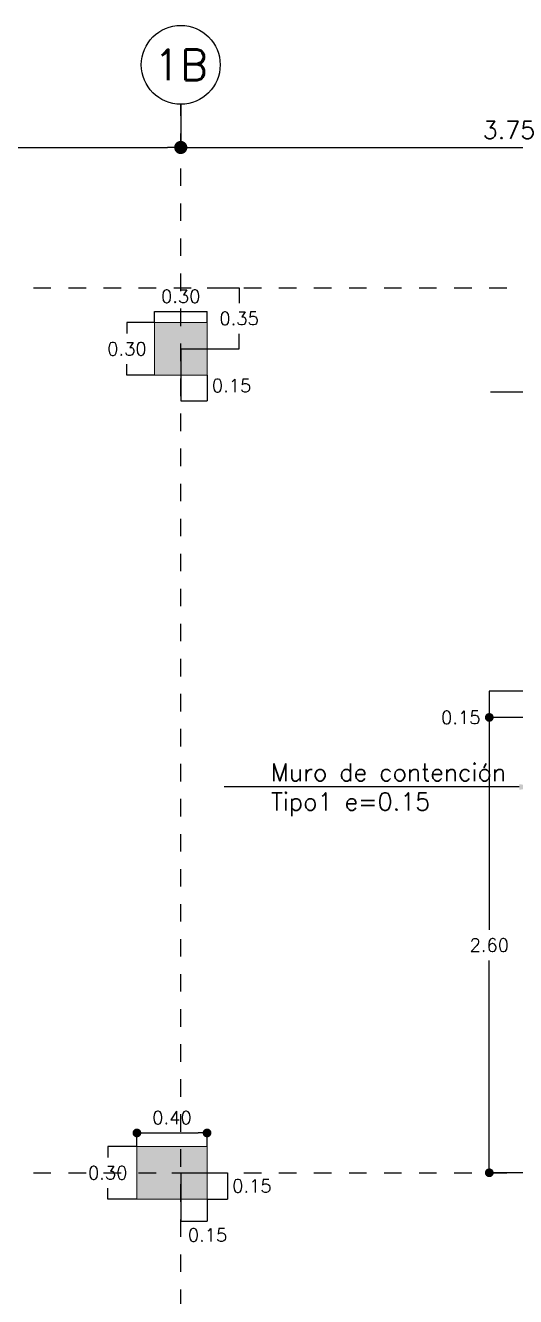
# Model space of a CAD drawing. Header units: millimetres. Extents: x -103 to 209, y -46 to 105.
# Drawn here: x 33.92 to 36.72, y 28.89 to 36.15 of the extents above; entities that cross this region are included whole.
import ezdxf
from ezdxf import colors
from ezdxf.entities.mleader import LeaderData, LeaderLine
from ezdxf.enums import TextEntityAlignment as Align
from ezdxf.math import Vec2, Vec3

# ---------------------------------------------------------------- set-up
doc = ezdxf.new("R2010")
doc.units = ezdxf.units.MM
doc.header["$LTSCALE"] = 0.01
doc.header["$PDMODE"] = 3
doc.linetypes.add('DASHDOT', pattern=[1, 0.5, -0.25, 0, -0.25])
for name, color, linetype in [('FC_CIRCULO DE EJES', 3, 'Continuous'), ('FC_COTAS', 1, 'Continuous'), ('FC_COTAS @ 50', 1, 'Continuous'), ('FC_COTAS EJES', 1, 'Continuous'), ('FC_COTAS EJES @ 50', 1, 'Continuous'), ('FC_EJES', 1, 'DASHDOT'), ('FC_HATCH COLUMNAS', 253, 'Continuous'), ('FC_R-175', 5, 'Continuous')]:
    doc.layers.add(name, color=color, linetype=linetype)
doc.layers.add('FC_COLUMNAS', color=5, linetype='Continuous', lineweight=15)
doc.styles.add('FC_TEXT1', font='romans.shx')
doc.dimstyles.new('FC_COTAS', dxfattribs={"dimtxt": 0.0015, "dimasz": 0.001, "dimexe": 0, "dimexo": 0, "dimgap": 0.001, "dimtad": 1, "dimtih": 1, "dimtoh": 1, "dimzin": 0, "dimdsep": 46, "dimtxsty": 'FC_TEXT1', "dimblk": 'DOT', "dimcen": 0.09, "dimclrd": 256, "dimclre": 256, "dimclrt": 256, "dimadec": 0, "dimazin": 0, "dimtfac": 1, "dimtix": 1, "dimtmove": 2, "dimatfit": 3, "dimfxl": 1.002, "dimtolj": 1, "dimtzin": 0, "dimlwd": -1, "dimarcsym": 0})
doc.dimstyles.new('FC_COTAS EJES', dxfattribs={"dimtxt": 0.002, "dimasz": 0.0015, "dimexe": 0, "dimexo": 0, "dimgap": 0.001, "dimtad": 1, "dimtih": 1, "dimtoh": 1, "dimzin": 0, "dimdsep": 46, "dimtxsty": 'FC_TEXT1', "dimblk": 'DOT', "dimcen": 0.09, "dimclrd": 256, "dimclre": 256, "dimclrt": 256, "dimadec": 0, "dimazin": 0, "dimtfac": 1, "dimtix": 1, "dimtmove": 2, "dimatfit": 3, "dimfxl": 1.002, "dimtolj": 1, "dimtzin": 0, "dimlwd": -1, "dimarcsym": 0})

# ---------------------------------------------------------------- blocks, each defined once
blk = doc.blocks.new('FC_B_ColumnasE6')
at = {"layer": 'FC_HATCH COLUMNAS'}
h = blk.add_hatch(color=256, dxfattribs=at)
h.dxf.hatch_style = 1
h.paths.add_polyline_path([(34.6575, 69.4487), (34.9575, 69.4487), (34.9575, 69.1487), (34.6575, 69.1487)])
h = blk.add_hatch(color=256, dxfattribs=at)
h.dxf.hatch_style = 1
h.paths.add_polyline_path([(34.5575, 64.7449), (34.9575, 64.7449), (34.9575, 64.4449), (34.5575, 64.4449)])
at = {"layer": 'FC_COLUMNAS'}
for points in [[(34.6575, 69.4487), (34.9575, 69.4487), (34.9575, 69.1487), (34.6575, 69.1487)], [(34.5575, 64.7449), (34.9575, 64.7449), (34.9575, 64.4449), (34.5575, 64.4449)]]:
    blk.add_lwpolyline(points, close=True, dxfattribs=at)
blk = doc.blocks.new('*D32')
at = {"layer": 'Defpoints', "color": 0, "ltscale": 0.6, "transparency": 16777216}
for p in [(34.9575, 34.5115), (34.6575, 34.4487), (34.9575, 34.4487)]:
    blk.add_point(p, dxfattribs=at)
at = {"layer": 'FC_COTAS', "lineweight": -2, "ltscale": 0.6, "transparency": 16777216}
for p, q in [((34.6575, 34.4487), (34.6575, 34.5115)), ((34.9575, 34.4487), (34.9575, 34.5115))]:
    blk.add_line(p, q, dxfattribs=at)
at = {"layer": 'FC_COTAS', "ltscale": 0.6, "transparency": 16777216}
blk.add_line((34.6575, 34.5115), (34.9575, 34.5115), dxfattribs=at)
at = {"layer": 'FC_COTAS', "ltscale": 0.6, "transparency": 16777216, "insert": (34.8075, 34.599), "char_height": 0.075, "attachment_point": 5, "style": 'FC_TEXT1'}
blk.add_mtext('\\A1;0.30', dxfattribs=at)
blk = doc.blocks.new('_Dot')
at = {"color": 0, "linetype": 'ByBlock', "lineweight": -2}
blk.add_line((-0.5, 0), (-1, 0), dxfattribs=at)
at = {"color": 0, "linetype": 'ByBlock', "const_width": 0.5}
blk.add_lwpolyline([(-0.25, 0, 1), (0.25, 0, 1)], format="xyb", close=True, dxfattribs=at)
blk = doc.blocks.new('*D33')
at = {"layer": 'Defpoints', "color": 0, "ltscale": 0.6, "transparency": 16777216}
for p in [(34.6575, 34.4487), (34.5005, 34.1487), (34.6575, 34.1487)]:
    blk.add_point(p, dxfattribs=at)
at = {"layer": 'FC_COTAS', "lineweight": -2, "ltscale": 0.6, "transparency": 16777216}
for p, q in [((34.6575, 34.4487), (34.5005, 34.4487)), ((34.6575, 34.1487), (34.5005, 34.1487))]:
    blk.add_line(p, q, dxfattribs=at)
at = {"layer": 'FC_COTAS', "ltscale": 0.6, "transparency": 16777216}
for p, q in [((34.5005, 34.4487), (34.5005, 34.3862)), ((34.5005, 34.1487), (34.5005, 34.2112))]:
    blk.add_line(p, q, dxfattribs=at)
at = {"layer": 'FC_COTAS', "ltscale": 0.6, "transparency": 16777216, "insert": (34.5005, 34.2987), "char_height": 0.075, "attachment_point": 5, "style": 'FC_TEXT1'}
blk.add_mtext('\\A1;0.30', dxfattribs=at)
blk = doc.blocks.new('*D34')
at = {"layer": 'Defpoints', "color": 0, "ltscale": 0.6, "transparency": 16777216}
for p in [(34.8075, 34.2987), (34.9575, 34.1487), (34.9575, 34.0017)]:
    blk.add_point(p, dxfattribs=at)
at = {"layer": 'FC_COTAS', "lineweight": -2, "ltscale": 0.6, "transparency": 16777216}
for p, q in [((34.8075, 34.2987), (34.8075, 34.0017)), ((34.9575, 34.1487), (34.9575, 34.0017))]:
    blk.add_line(p, q, dxfattribs=at)
at = {"layer": 'FC_COTAS', "ltscale": 0.6, "transparency": 16777216}
blk.add_line((34.8075, 34.0017), (34.9575, 34.0017), dxfattribs=at)
at = {"layer": 'FC_COTAS', "ltscale": 0.6, "transparency": 16777216, "insert": (35.0972, 34.0892), "char_height": 0.075, "attachment_point": 5, "style": 'FC_TEXT1'}
blk.add_mtext('\\A1;0.15', dxfattribs=at)
blk = doc.blocks.new('*D35')
at = {"layer": 'Defpoints', "color": 0, "ltscale": 0.6, "transparency": 16777216}
for p in [(34.9575, 34.647), (35.1402, 34.647), (34.8075, 34.2987)]:
    blk.add_point(p, dxfattribs=at)
at = {"layer": 'FC_COTAS', "lineweight": -2, "ltscale": 0.6, "transparency": 16777216}
for p, q in [((34.9575, 34.647), (35.1402, 34.647)), ((34.8075, 34.2987), (35.1402, 34.2987))]:
    blk.add_line(p, q, dxfattribs=at)
at = {"layer": 'FC_COTAS', "ltscale": 0.6, "transparency": 16777216}
for p, q in [((35.1402, 34.647), (35.1402, 34.5604)), ((35.1402, 34.2987), (35.1402, 34.3854))]:
    blk.add_line(p, q, dxfattribs=at)
at = {"layer": 'FC_COTAS', "ltscale": 0.6, "transparency": 16777216, "insert": (35.1402, 34.4729), "char_height": 0.075, "attachment_point": 5, "style": 'FC_TEXT1'}
blk.add_mtext('\\A1;0.35', dxfattribs=at)
blk = doc.blocks.new('*D44')
at = {"layer": 'Defpoints', "color": 0, "ltscale": 0.6, "transparency": 16777216}
for p in [(34.9575, 29.8224), (34.5575, 29.7449), (34.9575, 29.7449)]:
    blk.add_point(p, dxfattribs=at)
at = {"layer": 'FC_COTAS', "lineweight": -2, "ltscale": 0.6, "transparency": 16777216}
for p, q in [((34.5575, 29.7449), (34.5575, 29.8224)), ((34.9575, 29.7449), (34.9575, 29.8224))]:
    blk.add_line(p, q, dxfattribs=at)
at = {"layer": 'FC_COTAS', "ltscale": 0.6, "transparency": 16777216}
blk.add_line((34.6075, 29.8224), (34.9075, 29.8224), dxfattribs=at)
at = {"layer": 'FC_COTAS', "ltscale": 0.6, "transparency": 16777216, "xscale": 0.05, "yscale": 0.05, "zscale": 0.05, "rotation": 180}
blk.add_blockref('_Dot', (34.5575, 29.8224), dxfattribs=at)
at = {"layer": 'FC_COTAS', "ltscale": 0.6, "transparency": 16777216, "xscale": 0.05, "yscale": 0.05, "zscale": 0.05}
blk.add_blockref('_Dot', (34.9575, 29.8224), dxfattribs=at)
at = {"layer": 'FC_COTAS', "ltscale": 0.6, "transparency": 16777216, "insert": (34.7575, 29.9099), "char_height": 0.075, "attachment_point": 5, "style": 'FC_TEXT1'}
blk.add_mtext('\\A1;0.40', dxfattribs=at)
blk = doc.blocks.new('*D45')
at = {"layer": 'Defpoints', "color": 0, "ltscale": 0.6, "transparency": 16777216}
for p in [(34.5575, 29.7449), (34.3909, 29.4449), (34.5575, 29.4449)]:
    blk.add_point(p, dxfattribs=at)
at = {"layer": 'FC_COTAS', "lineweight": -2, "ltscale": 0.6, "transparency": 16777216}
for p, q in [((34.5575, 29.7449), (34.3909, 29.7449)), ((34.5575, 29.4449), (34.3909, 29.4449))]:
    blk.add_line(p, q, dxfattribs=at)
at = {"layer": 'FC_COTAS', "ltscale": 0.6, "transparency": 16777216}
for p, q in [((34.3909, 29.7449), (34.3909, 29.6824)), ((34.3909, 29.4449), (34.3909, 29.5074))]:
    blk.add_line(p, q, dxfattribs=at)
at = {"layer": 'FC_COTAS', "ltscale": 0.6, "transparency": 16777216, "insert": (34.3909, 29.5949), "char_height": 0.075, "attachment_point": 5, "style": 'FC_TEXT1'}
blk.add_mtext('\\A1;0.30', dxfattribs=at)
blk = doc.blocks.new('*D256')
at = {"layer": 'Defpoints', "color": 0, "ltscale": 0.6, "transparency": 16777216}
for p in [(34.8075, 29.595), (34.9575, 29.4449), (34.9575, 29.3187)]:
    blk.add_point(p, dxfattribs=at)
at = {"layer": 'FC_COTAS', "lineweight": -2, "ltscale": 0.6, "transparency": 16777216}
for p, q in [((34.8075, 29.595), (34.8075, 29.3187)), ((34.9575, 29.4449), (34.9575, 29.3187))]:
    blk.add_line(p, q, dxfattribs=at)
at = {"layer": 'FC_COTAS', "ltscale": 0.6, "transparency": 16777216}
blk.add_line((34.8075, 29.3187), (34.9575, 29.3187), dxfattribs=at)
at = {"layer": 'FC_COTAS', "ltscale": 0.6, "transparency": 16777216, "insert": (34.9603, 29.2396), "char_height": 0.075, "attachment_point": 5, "style": 'FC_TEXT1'}
blk.add_mtext('\\A1;0.15', dxfattribs=at)
blk = doc.blocks.new('*D46')
at = {"layer": 'Defpoints', "color": 0, "ltscale": 0.6, "transparency": 16777216}
for p in [(34.7575, 29.5949), (34.9575, 29.4449), (35.0748, 29.4449)]:
    blk.add_point(p, dxfattribs=at)
at = {"layer": 'FC_COTAS', "lineweight": -2, "ltscale": 0.6, "transparency": 16777216}
for p, q in [((34.7575, 29.5949), (35.0748, 29.5949)), ((34.9575, 29.4449), (35.0748, 29.4449))]:
    blk.add_line(p, q, dxfattribs=at)
at = {"layer": 'FC_COTAS', "ltscale": 0.6, "transparency": 16777216}
blk.add_line((35.0748, 29.5949), (35.0748, 29.4449), dxfattribs=at)
at = {"layer": 'FC_COTAS', "ltscale": 0.6, "transparency": 16777216, "insert": (35.2136, 29.5199), "char_height": 0.075, "attachment_point": 5, "style": 'FC_TEXT1'}
blk.add_mtext('\\A1;0.15', dxfattribs=at)
blk = doc.blocks.new('*D252')
at = {"layer": 'Defpoints', "color": 0, "ltscale": 0.6, "transparency": 16777216}
for p in [(36.5675, 32.1949), (36.7628, 32.1949), (36.7628, 29.595)]:
    blk.add_point(p, dxfattribs=at)
at = {"layer": 'FC_COTAS', "lineweight": -2, "ltscale": 0.6, "transparency": 16777216}
for p, q in [((36.7628, 32.1949), (36.5675, 32.1949)), ((36.7628, 29.595), (36.5675, 29.595))]:
    blk.add_line(p, q, dxfattribs=at)
at = {"layer": 'FC_COTAS', "ltscale": 0.6, "transparency": 16777216}
for p, q in [((36.5675, 32.1449), (36.5675, 30.9825)), ((36.5675, 29.645), (36.5675, 30.8075))]:
    blk.add_line(p, q, dxfattribs=at)
at = {"layer": 'FC_COTAS', "ltscale": 0.6, "transparency": 16777216, "xscale": 0.05, "yscale": 0.05, "zscale": 0.05}
for p, rotation in [((36.5675, 32.1949), 90), ((36.5675, 29.595), 270)]:
    blk.add_blockref('_Dot', p, dxfattribs=dict(at, rotation=rotation))
at = {"layer": 'FC_COTAS', "ltscale": 0.6, "transparency": 16777216, "insert": (36.5675, 30.895), "char_height": 0.075, "attachment_point": 5, "style": 'FC_TEXT1'}
blk.add_mtext('\\A1;2.60', dxfattribs=at)
blk = doc.blocks.new('*D253')
at = {"layer": 'Defpoints', "color": 0, "ltscale": 0.6, "transparency": 16777216}
for p in [(36.7628, 32.3449), (36.5675, 32.1949), (36.9128, 32.1949)]:
    blk.add_point(p, dxfattribs=at)
at = {"layer": 'FC_COTAS', "lineweight": -2, "ltscale": 0.6, "transparency": 16777216}
for p, q in [((36.7628, 32.3449), (36.5675, 32.3449)), ((36.9128, 32.1949), (36.5675, 32.1949))]:
    blk.add_line(p, q, dxfattribs=at)
at = {"layer": 'FC_COTAS', "ltscale": 0.6, "transparency": 16777216}
blk.add_line((36.5675, 32.3449), (36.5675, 32.1949), dxfattribs=at)
at = {"layer": 'FC_COTAS', "ltscale": 0.6, "transparency": 16777216, "insert": (36.4049, 32.1949), "char_height": 0.075, "attachment_point": 5, "style": 'FC_TEXT1'}
blk.add_mtext('\\A1;0.15', dxfattribs=at)
blk = doc.blocks.new('FC_B_Eje')
at = {"layer": 'FC_CIRCULO DE EJES', "ltscale": 1.5}
blk.add_circle((0, 0), 0.0045, dxfattribs=at)
at = {"ltscale": 1.5, "style": 'FC_TEXT1'}
blk.add_attdef('EJE', text='', height=0.0035, dxfattribs=at).set_placement((0, 0), align=Align.MIDDLE_CENTER)
blk = doc.blocks.new('*D207')
at = {"layer": 'Defpoints', "color": 0, "ltscale": 0.6, "transparency": 16777216}
for p in [(63.5275, 70.6956), (69.8075, 70.6956), (69.8075, 70.4487)]:
    blk.add_point(p, dxfattribs=at)
at = {"layer": 'FC_COTAS EJES', "lineweight": -2, "ltscale": 0.6, "transparency": 16777216}
for p, q in [((63.5275, 70.6956), (63.5275, 70.4487)), ((69.8075, 70.6956), (69.8075, 70.4487))]:
    blk.add_line(p, q, dxfattribs=at)
at = {"layer": 'FC_COTAS EJES', "ltscale": 0.6, "transparency": 16777216}
blk.add_line((63.6025, 70.4487), (69.7325, 70.4487), dxfattribs=at)
at = {"layer": 'FC_COTAS EJES', "ltscale": 0.6, "transparency": 16777216, "xscale": 0.075, "yscale": 0.075, "zscale": 0.075, "rotation": 180}
blk.add_blockref('_Dot', (63.5275, 70.4487), dxfattribs=at)
at = {"layer": 'FC_COTAS EJES', "ltscale": 0.6, "transparency": 16777216, "xscale": 0.075, "yscale": 0.075, "zscale": 0.075}
blk.add_blockref('_Dot', (69.8075, 70.4487), dxfattribs=at)
at = {"layer": 'FC_COTAS EJES', "ltscale": 0.6, "transparency": 16777216, "insert": (66.6675, 70.5487), "char_height": 0.1, "attachment_point": 5, "style": 'FC_TEXT1'}
blk.add_mtext('\\A1;6.28', dxfattribs=at)
blk = doc.blocks.new('*D208')
at = {"layer": 'Defpoints', "color": 0, "ltscale": 0.6, "transparency": 16777216}
for p in [(69.8075, 70.6956), (73.5525, 70.6956), (73.5525, 70.4487)]:
    blk.add_point(p, dxfattribs=at)
at = {"layer": 'FC_COTAS EJES', "lineweight": -2, "ltscale": 0.6, "transparency": 16777216}
for p, q in [((69.8075, 70.6956), (69.8075, 70.4487)), ((73.5525, 70.6956), (73.5525, 70.4487))]:
    blk.add_line(p, q, dxfattribs=at)
at = {"layer": 'FC_COTAS EJES', "ltscale": 0.6, "transparency": 16777216}
blk.add_line((69.8825, 70.4487), (73.4775, 70.4487), dxfattribs=at)
at = {"layer": 'FC_COTAS EJES', "ltscale": 0.6, "transparency": 16777216, "xscale": 0.075, "yscale": 0.075, "zscale": 0.075, "rotation": 180}
blk.add_blockref('_Dot', (69.8075, 70.4487), dxfattribs=at)
at = {"layer": 'FC_COTAS EJES', "ltscale": 0.6, "transparency": 16777216, "xscale": 0.075, "yscale": 0.075, "zscale": 0.075}
blk.add_blockref('_Dot', (73.5525, 70.4487), dxfattribs=at)
at = {"layer": 'FC_COTAS EJES', "ltscale": 0.6, "transparency": 16777216, "insert": (71.68, 70.5487), "char_height": 0.1, "attachment_point": 5, "style": 'FC_TEXT1'}
blk.add_mtext('\\A1;3.75', dxfattribs=at)
blk = doc.blocks.new('FC_B_EjesE6-L1')
at = {"layer": 'FC_EJES', "ltscale": 0.6}
for p, q in [((6.28, -1.2473), (6.28, 25.2191)), ((-2.1602, 24.1705), (17.8339, 24.1705)), ((-2.1602, 19.1185), (17.8339, 19.1185))]:
    blk.add_line(p, q, dxfattribs=at)
at = {"layer": 'FC_R-175'}
ref = blk.add_blockref('FC_B_Eje', (6.28, 25.4441), dxfattribs=dict(at, xscale=50, yscale=50, zscale=50))
ref.add_attrib('EJE', '1B', dxfattribs={"layer": '0', "color": 0, "ltscale": 1.5, "height": 0.175, "style": 'FC_TEXT1'}).set_placement((6.28, 25.4441), align=Align.MIDDLE_CENTER)
at = {"layer": 'FC_COTAS EJES @ 50', "ltscale": 0.6}
for base, p1, p2, picture, middle, set_off in [((6.28, 24.9722), (0, 25.2191), (6.28, 25.2191), '*D207', (3.14, 25.0722), (-63.5275, -45.4765)), ((10.02503, 24.97216), (6.28, 25.21907), (10.02503, 25.21907), '*D208', (8.15251, 25.07216), (-63.52748, -45.47651))]:
    dim = blk.add_linear_dim(base=base, p1=p1, p2=p2, dimstyle='FC_COTAS EJES', override={"dimscale": 50, "dimtix": 1, "dimtofl": 1, "dimtmove": 2, "dimatfit": 3}, dxfattribs=at)
    dim.commit()
    dim.dimension.update_dxf_attribs({"geometry": picture, "text_midpoint": middle, "insert": set_off})

msp = doc.modelspace()

# ---------------------------------------------------------------- block references
msp.add_blockref('FC_B_ColumnasE6', (0, -35))
at = {"layer": 'FC_COTAS'}
msp.add_blockref('FC_B_EjesE6-L1', (28.52748, 10.47651), dxfattribs=at)

# ---------------------------------------------------------------- dimensions: what is measured, and where the dimension line sits
at = {"layer": 'FC_COTAS @ 50', "ltscale": 0.6}
for base, p1, p2, picture, middle in [((34.95748, 34.51146), (34.65748, 34.44867), (34.95748, 34.44867), '*D32', (34.80748, 34.59896)), ((34.95748, 29.82239), (34.55748, 29.74492), (34.95748, 29.74492), '*D44', (34.75748, 29.90989))]:
    dim = msp.add_linear_dim(base=base, p1=p1, p2=p2, dimstyle='FC_COTAS', override={"dimscale": 50, "dimtix": 1, "dimtofl": 1, "dimtmove": 2, "dimatfit": 3}, dxfattribs=at)
    dim.commit()
    dim.dimension.update_dxf_attribs({"geometry": picture, "text_midpoint": middle})
for base, p1, p2, picture, middle in [((35.14022, 34.64705), (34.80748, 34.29867), (34.95748, 34.64705), '*D35', (35.14022, 34.47286)), ((34.50046, 34.14867), (34.65748, 34.44867), (34.65748, 34.14867), '*D33', (34.50046, 34.29867)), ((36.56752, 32.19492), (36.76283, 29.595), (36.76283, 32.19492), '*D252', (36.56752, 30.89496)), ((34.39091, 29.44492), (34.55748, 29.74492), (34.55748, 29.44492), '*D45', (34.39091, 29.59492))]:
    dim = msp.add_linear_dim(base=base, p1=p1, p2=p2, angle=90, dimstyle='FC_COTAS', override={"dimscale": 50, "dimtix": 1, "dimtofl": 1, "dimtmove": 2, "dimatfit": 3}, dxfattribs=at)
    dim.commit()
    dim.dimension.update_dxf_attribs({"geometry": picture, "text_midpoint": middle})
for base, p1, p2, picture, middle, dimtype in [((34.95748, 34.00168), (34.80748, 34.29867), (34.95748, 34.14867), '*D34', (35.09724, 34.08918), 128), ((34.95748, 29.31874), (34.80748, 29.595), (34.95748, 29.44492), '*D256', (34.96027, 29.23961), 160)]:
    dim = msp.add_linear_dim(base=base, p1=p1, p2=p2, dimstyle='FC_COTAS', override={"dimscale": 50, "dimtix": 1, "dimtofl": 1, "dimtmove": 2, "dimatfit": 3}, dxfattribs=at)
    dim.commit()
    dim.dimension.update_dxf_attribs({"geometry": picture, "text_midpoint": middle, "dimtype": dimtype})
for base, p1, p2, picture, middle in [((36.56752, 32.19492), (36.76283, 32.34492), (36.91283, 32.19492), '*D253', (36.40494, 32.19492)), ((35.0748, 29.44492), (34.75748, 29.59492), (34.95748, 29.44492), '*D46', (35.21356, 29.51992))]:
    dim = msp.add_linear_dim(base=base, p1=p1, p2=p2, angle=90, dimstyle='FC_COTAS', override={"dimscale": 50, "dimtix": 1, "dimtofl": 1, "dimtmove": 2, "dimatfit": 3}, dxfattribs=at)
    dim.commit()
    dim.dimension.update_dxf_attribs({"geometry": picture, "text_midpoint": middle, "dimtype": 128})

# ---------------------------------------------------------------- leaders
ml = msp.add_multileader_mtext('Standard', dxfattribs=at)
ml.set_content('Muro de contención\\PTipo1 e=0.15', color=11, style='FC_TEXT1')
ml.set_leader_properties()
ml.build(insert=Vec2(0, 0))
ml.multileader.update_dxf_attribs({"text_left_attachment_type": 6, "text_right_attachment_type": 6, "dogleg_length": 0.008, "arrow_head_size": 0.1, "scale": 50})
ctx = ml.context
ctx.base_point, ctx.scale, ctx.char_height, ctx.arrow_head_size, ctx.landing_gap_size, ctx.plane_origin = Vec3(36.79259, 34.05104), 50, 0.1, 0.1, 0.05, Vec3(38.45868, 34.05104)
ctx.left_attachment, ctx.right_attachment = 6, 6
notes = []
notes.append((ctx, [(1, (1, 1, 0), (37.98552, 34.05104), (-1, 0), 0.07864, [(0, [(38.35868, 34.05104)], 0, [])])]))
ctx.mtext.insert, ctx.mtext.width, ctx.mtext.flow_direction = Vec3(36.84259, 34.18438), 1.0200476, 5
ml = msp.add_multileader_mtext('Standard', dxfattribs=at)
ml.set_content('Muro de contención\\PTipo1 e=0.15', color=11, style='FC_TEXT1')
ml.set_leader_properties()
ml.build(insert=Vec2(0, 0))
ml.multileader.update_dxf_attribs({"text_left_attachment_type": 6, "text_right_attachment_type": 6, "dogleg_length": 0.008, "arrow_head_size": 0.1, "scale": 50})
ctx = ml.context
ctx.base_point, ctx.scale, ctx.char_height, ctx.arrow_head_size, ctx.landing_gap_size, ctx.plane_origin = Vec3(35.27197, 31.79763), 50, 0.1, 0.1, 0.05, Vec3(36.83806, 31.79763)
ctx.left_attachment, ctx.right_attachment = 6, 6
notes.append((ctx, [(1, (1, 1, 0), (36.4649, 31.79763), (-1, 0), 0.07864, [(0, [(36.83806, 31.79763)], 0, [])])]))
ctx.mtext.insert, ctx.mtext.width, ctx.mtext.flow_direction = Vec3(35.32197, 31.93096), 1.0200476, 5
ml = msp.add_multileader_mtext('Standard', dxfattribs=at)
ml.set_content('Muro de contención  Tipo 1 e=0.15', color=11, style='FC_TEXT1')
ml.set_leader_properties()
ml.build(insert=Vec2(0, 0))
ml.multileader.update_dxf_attribs({"text_left_attachment_type": 6, "text_right_attachment_type": 6, "dogleg_length": 0.008, "arrow_head_size": 0.1, "scale": 50})
ctx = ml.context
ctx.base_point, ctx.scale, ctx.char_height, ctx.arrow_head_size, ctx.landing_gap_size, ctx.plane_origin = Vec3(37.79555, 29.10298), 50, 0.1, 0.1, 0.05, Vec3(37.78755, 29.65833)
ctx.left_attachment, ctx.right_attachment, ctx.text_align_type = 6, 6, 2
notes.append((ctx, [(0, (1, 1, 0), (37.78755, 29.10298), (1, 0), 0.008, [(0, [(37.78755, 29.65833)], 0, [])])]))
ctx.mtext.insert, ctx.mtext.width, ctx.mtext.alignment, ctx.mtext.flow_direction = Vec3(39.34555, 29.23631), 1.5200476, 3, 5
for ctx, leaders in notes:
    for number, flags, end, landing, length, lines in leaders:
        leader = LeaderData()
        leader.index, (leader.has_last_leader_line, leader.has_dogleg_vector, leader.attachment_direction) = number, flags
        leader.last_leader_point, leader.dogleg_vector, leader.dogleg_length = Vec3(end), Vec3(landing), length
        for number, points, colour, breaks in lines:
            line = LeaderLine()
            line.index, line.vertices, line.color, line.breaks = number, Vec3.list(points), colors.encode_raw_color(colour), breaks
            leader.lines.append(line)
        ctx.leaders.append(leader)

doc.saveas('drawing.dxf')
